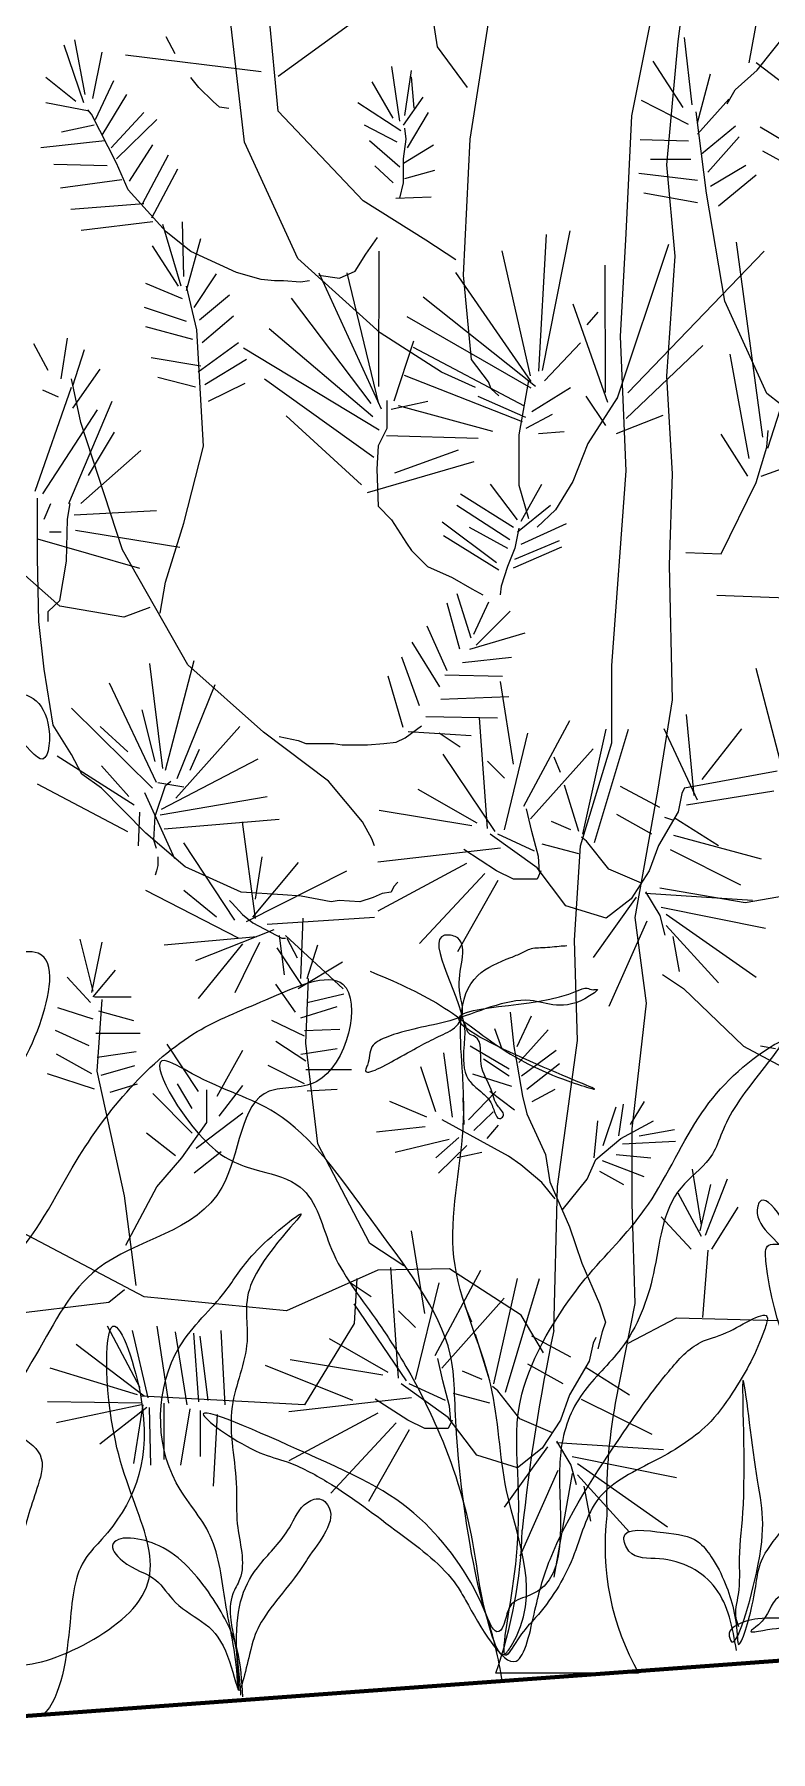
# Model space of a CAD drawing. Header units: millimetres. Extents: x 3779 to 7711, y 1445 to 3132.
# Drawn here: x 3963.6303 to 3963.8246, y 1451.5253 to 1451.9786 of the extents above; entities that cross this region are included whole.
import ezdxf

# ---------------------------------------------------------------- set-up
doc = ezdxf.new("R2010")
doc.units = ezdxf.units.MM
doc.layers.add('pluma 12', color=30, linetype='Continuous', lineweight=120)
doc.layers.add('VEJETACION', color=3, linetype='Continuous', lineweight=9)

# ---------------------------------------------------------------- blocks, each defined once
blk = doc.blocks.new('JGJGHJ')
at = {"layer": 'VEJETACION', "color": 84, "linetype": 'Continuous', "lineweight": 5, "ltscale": 0.1}
for points in [[(1135.9813, 440.32615), (1135.98011, 440.35427), (1135.98302, 440.3949), (1136.00477, 440.42001), (1136.04725, 440.46709), (1136.06069, 440.48695), (1136.06163, 440.5057), (1136.05434, 440.50566), (1136.04195, 440.48373), (1136.03372, 440.46286), (1136.02753, 440.45137), (1136.02033, 440.43363), (1136.00064, 440.41373), (1135.99755, 440.40643), (1135.98718, 440.397), (1135.9853, 440.35742), (1135.9903, 440.39806), (1135.97331, 440.45837), (1135.97107, 440.48856), (1135.94478, 440.5332), (1135.93121, 440.5373), (1135.9387, 440.50089), (1135.9576, 440.47287), (1135.96392, 440.46041), (1135.97237, 440.43962), (1135.97879, 440.40633), (1135.98312, 440.37719), (1135.98544, 440.33138), (1135.98641, 440.34493), (1135.98816, 440.4095), (1135.99109, 440.44493), (1135.99409, 440.46994), (1136.00845, 440.51375), (1136.01669, 440.5315), (1136.01973, 440.54714), (1136.02181, 440.54923), (1136.02388, 440.55133), (1136.02699, 440.55342), (1136.0363, 440.56701), (1136.0467, 440.57123), (1136.0644, 440.57341), (1136.06861, 440.56614), (1136.06657, 440.55676), (1136.05949, 440.56348), (1136.04485, 440.56284), (1136.03115, 440.55553), (1136.02595, 440.55446), (1136.00661, 440.54969), (1135.99703, 440.5502), (1135.99198, 440.54736), (1135.98848, 440.54593), (1135.99477, 440.53867), (1136.00101, 440.54079), (1136.00517, 440.5429), (1136.01764, 440.54921), (1136.02283, 440.5534), (1136.02801, 440.5576), (1136.03105, 440.57427), (1136.0177, 440.58353), (1136.02101, 440.59762), (1136.02152, 440.60338), (1136.01319, 440.6023), (1136.01226, 440.58147), (1136.0228, 440.55861), (1136.02386, 440.55445), (1136.03256, 440.54307), (1136.0383, 440.52284), (1136.02612, 440.52114), (1136.03868, 440.51183), (1136.04386, 440.51602), (1136.03745, 440.54723), (1136.03533, 440.55347), (1136.02803, 440.55447), (1136.02491, 440.55341)], [(1136.14862, 440.49466), (1136.16652, 440.48426), (1136.18182, 440.47175), (1136.2013, 440.46083), (1136.20393, 440.45979), (1136.17127, 440.47956), (1136.20274, 440.4855), (1136.20537, 440.48604), (1136.20694, 440.48552), (1136.20799, 440.48553), (1136.2059, 440.48394), (1136.19015, 440.48386), (1136.16865, 440.48007), (1136.15134, 440.47683), (1136.14767, 440.47471), (1136.14612, 440.46998), (1136.1456, 440.46893), (1136.15399, 440.47107), (1136.16604, 440.47639), (1136.17075, 440.47903), (1136.17179, 440.48061), (1136.17175, 440.48901), (1136.17168, 440.50213), (1136.1701, 440.50264), (1136.17233, 440.47852), (1136.17183, 440.47274), (1136.1724, 440.46435), (1136.17452, 440.46174), (1136.17769, 440.45808), (1136.17875, 440.45494), (1136.17981, 440.45337), (1136.18086, 440.4539), (1136.1798, 440.45652), (1136.1782, 440.46123), (1136.17606, 440.46804), (1136.17497, 440.47538), (1136.17339, 440.47642), (1136.17286, 440.478), (1136.17232, 440.47957)], [(1135.9754, 440.3087), (1135.97714, 440.3161), (1135.98235, 440.33832), (1135.99403, 440.35805), (1136.01476, 440.38011), (1136.02473, 440.3846), (1136.02356, 440.39569), (1136.04672, 440.42355), (1136.06767, 440.45028), (1136.102, 440.48206), (1136.12062, 440.48912), (1136.14123, 440.49171), (1136.13229, 440.46656), (1136.11977, 440.46498), (1136.10547, 440.4405), (1136.07116, 440.42146), (1136.05351, 440.40029), (1136.0348, 440.36912), (1136.02464, 440.33828), (1136.00316, 440.32142), (1135.98768, 440.31229), (1135.97374, 440.3089), (1135.97467, 440.30963), (1135.97414, 440.31223)], [(1136.16985, 440.30522), (1136.16675, 440.32322), (1136.15259, 440.34818), (1136.12242, 440.36905), (1136.09631, 440.38093), (1136.1104, 440.36999), (1136.11743, 440.36702), (1136.12748, 440.36107), (1136.14559, 440.34614), (1136.1597, 440.3312), (1136.16172, 440.3272), (1136.17383, 440.31024), (1136.17978, 440.32329), (1136.18472, 440.33634), (1136.20659, 440.36849), (1136.21953, 440.38358), (1136.22851, 440.39064), (1136.23552, 440.39268), (1136.24652, 440.39574), (1136.24554, 440.39273), (1136.2366, 440.37766), (1136.22963, 440.36962), (1136.21465, 440.36053), (1136.19866, 440.35143), (1136.19073, 440.33637), (1136.17979, 440.32129), (1136.1758, 440.31726), (1136.17182, 440.31224), (1136.17472, 440.33128), (1136.18048, 440.38037), (1136.19936, 440.40951), (1136.2163, 440.42662), (1136.23221, 440.44974), (1136.25216, 440.46687), (1136.25416, 440.46788), (1136.24122, 440.45079), (1136.23427, 440.43873), (1136.22629, 440.43168), (1136.21739, 440.40961), (1136.20747, 440.39053), (1136.19651, 440.37946), (1136.18958, 440.3644), (1136.17875, 440.32729), (1136.17375, 440.32526), (1136.17177, 440.32125), (1136.16249, 440.37127), (1136.16238, 440.39229), (1136.14415, 440.42925), (1136.12095, 440.45916), (1136.09984, 440.47107), (1136.09281, 440.47504), (1136.10295, 440.45206), (1136.11602, 440.44412), (1136.12606, 440.43916), (1136.13317, 440.42218), (1136.14328, 440.40321), (1136.14935, 440.39222), (1136.15747, 440.37324), (1136.16465, 440.34224), (1136.16571, 440.33023), (1136.16778, 440.31822), (1136.17082, 440.31223), (1136.17281, 440.31424), (1136.1746, 440.35531), (1136.17245, 440.38333), (1136.1652, 440.41772), (1136.17008, 440.45141), (1136.171, 440.46744), (1136.17688, 440.4915), (1136.18588, 440.49555), (1136.18888, 440.49657), (1136.19188, 440.49759), (1136.19389, 440.4976), (1136.19889, 440.49763), (1136.2009, 440.49764)], [(1136.10124, 440.30603), (1136.10065, 440.31862), (1136.0948, 440.33328), (1136.08212, 440.34738), (1136.07476, 440.34997), (1136.07213, 440.34996), (1136.07004, 440.34889), (1136.07216, 440.34418), (1136.08059, 440.33846), (1136.08535, 440.33218), (1136.09274, 440.32593), (1136.09803, 440.31703), (1136.10018, 440.30812), (1136.10064, 440.3202), (1136.10841, 440.3407), (1136.11676, 440.34967), (1136.12198, 440.35599), (1136.12565, 440.35653), (1136.12724, 440.35497), (1136.12101, 440.34129), (1136.11944, 440.33919), (1136.10692, 440.32443), (1136.10381, 440.31706), (1136.10018, 440.30812), (1136.10017, 440.31022), (1136.09848, 440.3312), (1136.09577, 440.34903), (1136.08781, 440.36368), (1136.0913, 440.39938), (1136.10435, 440.41309), (1136.1127, 440.42258), (1136.12578, 440.4321), (1136.11117, 440.41418), (1136.10915, 440.39948), (1136.10399, 440.38266), (1136.10358, 440.36114), (1136.1031, 440.35169), (1136.10265, 440.337), (1136.10057, 440.33331), (1136.09956, 440.32649), (1136.10011, 440.32124), (1136.10071, 440.30655)], [(1136.23203, 440.30882), (1136.22774, 440.32559), (1136.21352, 440.33443), (1136.20563, 440.33702), (1136.20456, 440.34068), (1136.21506, 440.34126), (1136.224, 440.33816), (1136.22717, 440.33398), (1136.23036, 440.32665), (1136.23254, 440.31197), (1136.23254, 440.31092), (1136.2367, 440.31934), (1136.24031, 440.33195), (1136.25334, 440.34881), (1136.25587, 440.36772), (1136.24724, 440.4107), (1136.24827, 440.4149), (1136.253, 440.41493), (1136.24663, 440.42644), (1136.24612, 440.42538), (1136.25354, 440.41126), (1136.25517, 440.40129), (1136.26052, 440.38191), (1136.26163, 440.36985), (1136.26066, 440.35567), (1136.25292, 440.32992), (1136.25242, 440.32572), (1136.24404, 440.322), (1136.2383, 440.31515), (1136.2362, 440.31357), (1136.23935, 440.31358), (1136.25405, 440.31471), (1136.27133, 440.32424), (1136.27908, 440.34632), (1136.27794, 440.36521), (1136.27571, 440.38881), (1136.27036, 440.40715), (1136.27141, 440.40768), (1136.27616, 440.4035), (1136.28689, 440.36001), (1136.28694, 440.35109), (1136.28387, 440.33533), (1136.27867, 440.32533), (1136.27396, 440.32268), (1136.24722, 440.31625), (1136.23829, 440.31672), (1136.232, 440.31512), (1136.23043, 440.31353), (1136.23043, 440.31249), (1136.23875, 440.3288), (1136.24071, 440.35504), (1136.23901, 440.3797), (1136.23655, 440.34715), (1136.23453, 440.33297), (1136.23353, 440.32352), (1136.23251, 440.31722), (1136.23305, 440.31512)]]:
    blk.add_spline(points, degree=3, dxfattribs=at)
blk.add_open_spline([(1136.03053, 440.30764), (1136.0326, 440.31202), (1136.03838, 440.32423), (1136.03881, 440.34682), (1136.04109, 440.36371), (1136.03566, 440.38535), (1136.05541, 440.3762), (1136.05047, 440.36305), (1136.04503, 440.35077), (1136.0431, 440.33666), (1136.03124, 440.31092), (1136.09405, 440.332), (1136.06872, 440.36406), (1136.07284, 440.42057), (1136.0846, 440.37505), (1136.07497, 440.35693), (1136.05942, 440.34333), (1136.05737, 440.32858), (1136.0536, 440.3093), (1136.04831, 440.30505)], degree=3, knots=[0, 0, 0, 0, 0.0145093, 0.0403953, 0.0638316, 0.0738756, 0.0888556, 0.0967471, 0.1122925, 0.1296184, 0.1423434, 0.1791755, 0.2238299, 0.2540448, 0.2770528, 0.3131152, 0.3194303, 0.337077, 0.3599249, 0.3599249, 0.3599249, 0.3599249], dxfattribs=at)
blk = doc.blocks.new('5')
for p, q in [((-0.02132, 0.87112), (-0.02778, 0.91199)), ((0.08555, 0.83306), (0.10125, 0.91177)), ((0.11549, 0.91019), (0.1107, 0.874)), ((-0.12749, 0.81868), (-0.13753, 0.90581)), ((0.15665, 0.89975), (0.1497, 0.86227)), ((-0.10884, 0.83566), (-0.11386, 0.88808)), ((-0.10884, 0.85493), (-0.0536, 0.89502)), ((-0.00339, 0.82023), (0.00666, 0.88423)), ((0.15444, 0.85823), (0.17166, 0.87982)), ((-0.21573, 0.84028), (-0.22649, 0.87189)), ((-0.21502, 0.8449), (-0.22075, 0.87498)), ((-0.16552, 0.86726), (-0.17054, 0.87652)), ((-0.00483, 0.84876), (-0.02132, 0.87112)), ((0.1107, 0.874), (0.10445, 0.80625)), ((0.1187, 0.83921), (0.11439, 0.87622)), ((-0.21071, 0.8426), (-0.20569, 0.86804)), ((-0.11817, 0.85724), (-0.19277, 0.86649)), ((-0.04213, 0.83026), (-0.04643, 0.86032)), ((0.11368, 0.83767), (0.09717, 0.86311)), ((0.20119, 0.82609), (0.15385, 0.86234)), ((-0.22003, 0.84104), (-0.23653, 0.85416)), ((-0.20927, 0.83103), (-0.19923, 0.85261)), ((-0.1526, 0.84876), (-0.15691, 0.85416)), ((-0.04572, 0.8318), (-0.05719, 0.85184)), ((-0.03925, 0.83334), (-0.03567, 0.85801)), ((-0.03416, 0.83729), (-0.03569, 0.85464)), ((0.12158, 0.82919), (0.12874, 0.85617)), ((0.14224, 0.84744), (0.15444, 0.85823)), ((-0.20569, 0.82254), (-0.19206, 0.8449)), ((-0.14471, 0.84104), (-0.1526, 0.84876)), ((-0.14112, 0.83796), (-0.14471, 0.84104)), ((-0.03998, 0.82794), (-0.02922, 0.84337)), ((0.11655, 0.82841), (0.09073, 0.84152)), ((0.12158, 0.82301), (0.13878, 0.8423)), ((0.13794, 0.83973), (0.14224, 0.84744)), ((-0.21285, 0.83566), (-0.23653, 0.84028)), ((-0.21142, 0.83412), (-0.21358, 0.83642)), ((-0.1978, 0.80712), (-0.21142, 0.83412)), ((-0.20067, 0.81561), (-0.18273, 0.83488)), ((-0.1361, 0.8372), (-0.14112, 0.83796)), ((-0.06222, 0.7863), (-0.10884, 0.83566)), ((-0.04141, 0.82485), (-0.06507, 0.84028)), ((-0.03783, 0.81561), (-0.02635, 0.83488)), ((0.08236, 0.76848), (0.08555, 0.83306)), ((0.12659, 0.79064), (0.12085, 0.83535)), ((-0.20999, 0.82794), (-0.22793, 0.82409)), ((-0.1978, 0.80943), (-0.17556, 0.83103)), ((-0.04357, 0.81868), (-0.06149, 0.82794)), ((-0.03853, 0.82023), (-0.03925, 0.8264)), ((0.12371, 0.81223), (0.14237, 0.82764)), ((0.19976, 0.80066), (0.156, 0.82687)), ((-0.20425, 0.81946), (-0.23941, 0.81561)), ((-0.19062, 0.79711), (-0.17771, 0.81714)), ((-0.09808, 0.7547), (-0.12749, 0.81868)), ((-0.04213, 0.80481), (-0.05863, 0.81946)), ((-0.03998, 0.80943), (-0.03853, 0.82023)), ((-0.03998, 0.80712), (-0.02348, 0.81714)), ((-0.00698, 0.74544), (-0.00339, 0.82023)), ((0.11655, 0.81916), (0.09, 0.81993)), ((0.12731, 0.8022), (0.14452, 0.82148)), ((0.20192, 0.78909), (0.15744, 0.81377)), ((-0.20282, 0.80558), (-0.23224, 0.80635)), ((-0.19134, 0.79248), (-0.1978, 0.80712)), ((-0.18345, 0.78476), (-0.1691, 0.81175)), ((-0.17842, 0.77705), (-0.16408, 0.80404)), ((-0.04572, 0.79633), (-0.05575, 0.80558)), ((-0.03998, 0.79633), (-0.03998, 0.80943)), ((-0.03925, 0.79865), (-0.02276, 0.80327)), ((0.11798, 0.80914), (0.09574, 0.80914)), ((0.10445, 0.80625), (0.1091, 0.75592)), ((0.12874, 0.79449), (0.14812, 0.80606)), ((-0.19492, 0.79787), (-0.22864, 0.79325)), ((-0.04213, 0.78785), (-0.03998, 0.79633)), ((0.12158, 0.79757), (0.08928, 0.80143)), ((0.13305, 0.78369), (0.15385, 0.80066)), ((-0.18273, 0.78476), (-0.2229, 0.78168)), ((-0.17054, 0.76935), (-0.19134, 0.79248)), ((-0.02778, 0.76473), (-0.06222, 0.7863)), ((-0.04428, 0.78785), (-0.0249, 0.78862)), ((0.12158, 0.78523), (0.09216, 0.79064)), ((0.13664, 0.73126), (0.12659, 0.79064)), ((-0.17771, 0.77474), (-0.21716, 0.77011)), ((-0.16078, 0.74474), (-0.1615, 0.77483)), ((-0.16222, 0.73936), (-0.17226, 0.77328)), ((-0.15691, 0.75855), (-0.17054, 0.76935)), ((-0.15935, 0.73704), (-0.15146, 0.76557)), ((-0.06078, 0.75701), (-0.05432, 0.76627)), ((0.03427, 0.69268), (0.03859, 0.76784)), ((0.03633, 0.69307), (0.05158, 0.76981)), ((0.0793, 0.71182), (0.08236, 0.76848)), ((-0.16365, 0.73936), (-0.178, 0.76171)), ((-0.1318, 0.74698), (-0.15691, 0.75855)), ((-0.06652, 0.74776), (-0.06078, 0.75701)), ((-0.05359, 0.68434), (-0.05342, 0.75872)), ((-0.01128, 0.75393), (-0.02778, 0.76473)), ((0.02979, 0.69021), (0.01426, 0.75889)), ((0.07733, 0.67741), (0.10585, 0.76259)), ((0.08328, 0.68071), (0.15813, 0.75873)), ((0.1091, 0.75592), (0.10445, 0.68988)), ((0.15744, 0.65648), (0.14308, 0.76365)), ((-0.15505, 0.72779), (-0.14285, 0.7463)), ((-0.11817, 0.74313), (-0.1318, 0.74698)), ((-0.05289, 0.71383), (-0.09808, 0.7547)), ((-0.05211, 0.67179), (-0.08634, 0.74651)), ((-0.07513, 0.74391), (-0.06652, 0.74776)), ((-0.05353, 0.67472), (-0.07104, 0.74677)), ((0.03017, 0.68708), (-0.01131, 0.74702)), ((0.07108, 0.68104), (0.07073, 0.75102)), ((-0.1615, 0.73242), (-0.18159, 0.74089)), ((-0.15361, 0.71545), (-0.15935, 0.73936)), ((-0.111, 0.74235), (-0.11817, 0.74313)), ((-0.10597, 0.74235), (-0.111, 0.74235)), ((-0.09665, 0.74159), (-0.10597, 0.74235)), ((-0.09163, 0.74235), (-0.09665, 0.74159)), ((-0.0866, 0.74544), (-0.07513, 0.74391)), ((-0.00267, 0.69918), (-0.00698, 0.74544)), ((-0.15935, 0.72008), (-0.18231, 0.72779)), ((-0.15217, 0.72085), (-0.13568, 0.73473)), ((-0.05778, 0.67499), (-0.10165, 0.73286)), ((0.03261, 0.68434), (-0.02927, 0.73341)), ((0.07228, 0.67538), (0.05317, 0.72947)), ((0.15959, 0.68038), (0.13664, 0.73126)), ((0.1603, 0.65031), (0.18756, 0.7359)), ((-0.15075, 0.70852), (-0.13353, 0.72316)), ((0.03008, 0.68331), (-0.03803, 0.72263)), ((0.06086, 0.71811), (0.06691, 0.72516)), ((-0.22821, 0.68847), (-0.22463, 0.71082)), ((-0.15577, 0.71006), (-0.18159, 0.717)), ((-0.15002, 0.65146), (-0.15361, 0.71545)), ((-0.15289, 0.69233), (-0.13066, 0.70852)), ((-0.05691, 0.66766), (-0.11393, 0.71606)), ((-0.01917, 0.69224), (-0.05289, 0.71383)), ((-0.04524, 0.67632), (-0.03436, 0.70943)), ((0.03753, 0.68741), (0.05728, 0.70832)), ((0.08236, 0.63785), (0.0793, 0.71182)), ((-0.23539, 0.69309), (-0.24328, 0.70773)), ((-0.22176, 0.68461), (-0.2153, 0.70466)), ((-0.15146, 0.69541), (-0.17872, 0.70003)), ((-0.1493, 0.68539), (-0.12635, 0.69927)), ((-0.05341, 0.66031), (-0.12801, 0.70533)), ((0.02648, 0.67353), (-0.03444, 0.70567)), ((0.00666, 0.68685), (-0.00267, 0.69918)), ((0.08234, 0.66673), (0.12456, 0.70688)), ((0.14995, 0.64464), (0.13957, 0.70198)), ((-0.22176, 0.67227), (-0.20669, 0.69387)), ((0.02542, 0.66476), (-0.03949, 0.69026)), ((-0.00052, 0.68377), (-0.01917, 0.69224)), ((0.10445, 0.68988), (0.10764, 0.63627)), ((-0.24256, 0.62678), (-0.22248, 0.68384)), ((-0.22965, 0.67844), (-0.23826, 0.6823)), ((-0.21745, 0.66456), (-0.22248, 0.68847)), ((-0.15433, 0.68384), (-0.17513, 0.68924)), ((-0.14715, 0.67613), (-0.12706, 0.68616)), ((-0.05638, 0.6453), (-0.11647, 0.68831)), ((0.00809, 0.68299), (0.00666, 0.68685)), ((0.01239, 0.67914), (0.00809, 0.68299)), ((0.02861, 0.6875), (0.02328, 0.65776)), ((0.03054, 0.67057), (0.05171, 0.68373)), ((0.20192, 0.64723), (0.15959, 0.68038)), ((-0.23826, 0.62524), (-0.20813, 0.67151)), ((-0.22391, 0.61985), (-0.20024, 0.67613)), ((-0.04923, 0.67665), (-0.04923, 0.66115)), ((-0.04681, 0.67174), (-0.02671, 0.67614)), ((0.00911, 0.65949), (-0.0428, 0.67358)), ((0.02724, 0.66725), (0.001, 0.67879)), ((0.07122, 0.66281), (0.06045, 0.67895)), ((0.07744, 0.678), (0.0612, 0.65301)), ((-0.1945, 0.5944), (-0.21745, 0.66456)), ((-0.06304, 0.63011), (-0.10456, 0.66812)), ((-0.04923, 0.66115), (-0.05402, 0.65165)), ((0.02739, 0.6614), (0.04183, 0.66899)), ((0.07713, 0.65849), (0.10263, 0.66856)), ((-0.21315, 0.63526), (-0.19881, 0.65917)), ((-0.05402, 0.65165), (-0.05468, 0.63876)), ((-0.04935, 0.65734), (0.00109, 0.65581)), ((0.02328, 0.65776), (0.02328, 0.62994)), ((0.03409, 0.65842), (0.04823, 0.65953)), ((0.0612, 0.65301), (0.05309, 0.63197)), ((0.14928, 0.63491), (0.13465, 0.6581)), ((0.15963, 0.65084), (0.16034, 0.66009)), ((-0.21745, 0.61985), (-0.18446, 0.64915)), ((-0.16078, 0.60905), (-0.15002, 0.65146)), ((-0.0599, 0.6259), (-0.00111, 0.64309)), ((-0.04479, 0.63683), (-0.0098, 0.64944)), ((0.15388, 0.63156), (0.15963, 0.65084)), ((-0.05468, 0.63876), (-0.05402, 0.6184)), ((0.07451, 0.53087), (0.08236, 0.63785)), ((0.10764, 0.63627), (0.10604, 0.58594)), ((0.1566, 0.63491), (0.17483, 0.64159)), ((-0.00865, 0.62519), (0.02049, 0.60698)), ((0.02262, 0.61094), (0.00772, 0.63062)), ((0.02328, 0.62994), (0.02861, 0.61162)), ((0.02461, 0.61026), (0.03606, 0.63062)), ((0.05309, 0.63197), (0.04351, 0.61637)), ((0.13453, 0.59224), (0.15388, 0.63156)), ((-0.24113, 0.58978), (-0.24113, 0.62293)), ((-0.23754, 0.61137), (-0.23395, 0.61985)), ((-0.22463, 0.61137), (-0.2232, 0.61985)), ((-0.22104, 0.61368), (-0.17585, 0.616)), ((-0.05402, 0.6184), (-0.04657, 0.61094)), ((-0.01064, 0.61908), (0.01849, 0.60019)), ((0.02262, 0.60427), (0.04085, 0.61908)), ((0.04351, 0.61637), (0.0334, 0.60698)), ((-0.23467, 0.60442), (-0.22821, 0.60442)), ((-0.22534, 0.58824), (-0.22463, 0.61137)), ((-0.22032, 0.6052), (-0.16294, 0.59594)), ((-0.17083, 0.57667), (-0.16078, 0.60905)), ((-0.04657, 0.61094), (-0.03845, 0.59816)), ((0.01104, 0.5873), (-0.01876, 0.60958)), ((-0.00386, 0.60698), (0.01716, 0.59544)), ((0.02328, 0.6063), (0.02116, 0.59544)), ((0.02461, 0.59748), (0.04963, 0.6089)), ((-0.24113, 0.60057), (-0.18517, 0.58438)), ((-0.03845, 0.59816), (-0.03566, 0.59409)), ((0.01237, 0.58323), (-0.0181, 0.60223)), ((0.02116, 0.59544), (0.01716, 0.58527)), ((0.02049, 0.58459), (0.04697, 0.59612)), ((0.02116, 0.58934), (0.04564, 0.59952)), ((-0.22893, 0.56356), (-0.26121, 0.59209)), ((-0.24041, 0.55509), (-0.24113, 0.58978)), ((-0.22893, 0.56665), (-0.22534, 0.58824)), ((-0.15863, 0.53118), (-0.1945, 0.5944)), ((-0.03566, 0.59409), (-0.02688, 0.58527)), ((0.10604, 0.58594), (0.10764, 0.51198)), ((0.11515, 0.59302), (0.13453, 0.59224)), ((-0.1737, 0.55971), (-0.17083, 0.57667)), ((-0.02688, 0.58527), (-0.01331, 0.57916)), ((-0.01331, 0.57916), (-0.00253, 0.57305)), ((0.01716, 0.58527), (0.0137, 0.57441)), ((-0.23539, 0.56048), (-0.22893, 0.56665)), ((-0.00283, 0.54582), (-0.01044, 0.57034)), ((-0.00253, 0.57305), (0.00359, 0.56966)), ((0.0137, 0.57441), (0.01304, 0.56966)), ((0.13223, 0.56954), (0.17538, 0.56781)), ((-0.23539, 0.55509), (-0.23539, 0.56048)), ((-0.19378, 0.55739), (-0.22893, 0.56356)), ((-0.17944, 0.56279), (-0.19378, 0.55739)), ((-0.00905, 0.53987), (-0.01596, 0.56514)), ((-0.00145, 0.54805), (0.00685, 0.56588)), ((-0.00006, 0.5421), (0.01861, 0.56068)), ((-0.23754, 0.52887), (-0.24041, 0.55509)), ((-0.01596, 0.52798), (-0.02702, 0.5525)), ((-0.00352, 0.53987), (0.0269, 0.54879)), ((-0.02012, 0.51907), (-0.03533, 0.54358)), ((-0.23253, 0.49803), (-0.23754, 0.52887)), ((-0.17226, 0.47413), (-0.17944, 0.53195)), ((-0.17083, 0.47335), (-0.15505, 0.5335)), ((-0.11703, 0.49417), (-0.15863, 0.53118)), ((-0.03117, 0.50866), (-0.04086, 0.53542)), ((-0.00767, 0.53244), (0.0193, 0.53542)), ((0.07451, 0.48834), (0.07451, 0.53087)), ((0.16698, 0.47862), (0.15381, 0.52928)), ((-0.17585, 0.46642), (-0.20167, 0.52115)), ((-0.16437, 0.46874), (-0.14356, 0.52039)), ((-0.04016, 0.49677), (-0.04847, 0.52501)), ((-0.01735, 0.52575), (0.01446, 0.52501)), ((0.02046, 0.47662), (0.01328, 0.5221)), ((-0.01942, 0.51238), (0.01792, 0.51386)), ((0.10764, 0.51198), (0.09966, 0.46165)), ((-0.178, 0.46333), (-0.22248, 0.50729)), ((-0.17656, 0.47798), (-0.18374, 0.50652)), ((-0.02772, 0.50271), (0.0117, 0.50197)), ((0.00612, 0.44114), (0.00181, 0.50206)), ((0.11975, 0.45939), (0.11549, 0.50395)), ((-0.22248, 0.48183), (-0.23253, 0.49803)), ((-0.19163, 0.48338), (-0.20669, 0.49726)), ((-0.16509, 0.45793), (-0.12994, 0.49726)), ((-0.08116, 0.46719), (-0.11703, 0.49417)), ((-0.1083, 0.49173), (-0.10484, 0.49099)), ((-0.03916, 0.49099), (-0.03017, 0.49768)), ((-0.0374, 0.49453), (-0.00283, 0.49232)), ((-0.00895, 0.48587), (-0.02043, 0.49358)), ((0.01544, 0.44038), (0.02835, 0.49358)), ((0.02619, 0.45349), (0.05131, 0.50051)), ((0.05848, 0.43806), (0.0714, 0.49589)), ((0.06494, 0.43344), (0.08359, 0.49589)), ((0.12148, 0.45679), (0.10325, 0.49603)), ((0.12414, 0.4681), (0.14596, 0.49603)), ((-0.21674, 0.47104), (-0.22248, 0.48183)), ((-0.1572, 0.47335), (-0.15217, 0.48491)), ((-0.10484, 0.49099), (-0.09793, 0.48951)), ((-0.09793, 0.48951), (-0.09379, 0.48802)), ((-0.09379, 0.48802), (-0.07857, 0.48802)), ((-0.07857, 0.48802), (-0.07373, 0.48728)), ((-0.07373, 0.48728), (-0.05989, 0.48728)), ((-0.05989, 0.48728), (-0.05091, 0.48802)), ((-0.05091, 0.48802), (-0.044, 0.48877)), ((-0.044, 0.48877), (-0.03916, 0.49099)), ((0.01042, 0.4396), (-0.01828, 0.48201)), ((0.02979, 0.44655), (0.06422, 0.4851)), ((0.05721, 0.43168), (0.07451, 0.48834)), ((-0.18804, 0.45408), (-0.23037, 0.48106)), ((-0.19092, 0.45871), (-0.20598, 0.47567)), ((-0.17298, 0.45176), (-0.11989, 0.47953)), ((0.01544, 0.46891), (0.00612, 0.47817)), ((0.04629, 0.47199), (0.0427, 0.48047)), ((0.11444, 0.46351), (0.16532, 0.47299)), ((-0.19163, 0.43943), (-0.24113, 0.46565)), ((-0.20598, 0.46333), (-0.21674, 0.47104)), ((-0.18159, 0.43865), (-0.20598, 0.46333)), ((-0.17656, 0.44791), (-0.17083, 0.46488)), ((-0.17513, 0.46642), (-0.16078, 0.46411)), ((-0.17083, 0.46488), (-0.16796, 0.46719)), ((-0.06251, 0.44484), (-0.08116, 0.46719)), ((0.05633, 0.4396), (0.04844, 0.46505)), ((0.1008, 0.4527), (0.07929, 0.46428)), ((0.11444, 0.46351), (0.11301, 0.46042)), ((-0.18231, 0.46102), (-0.1658, 0.42478)), ((-0.1737, 0.44868), (-0.11487, 0.45871)), ((0.00038, 0.44422), (-0.03191, 0.46273)), ((0.09966, 0.46165), (0.08715, 0.39233)), ((0.11301, 0.46042), (0.11085, 0.45041)), ((0.11549, 0.45419), (0.16352, 0.46199)), ((-0.18517, 0.45022), (-0.18588, 0.43173)), ((-0.17728, 0.43481), (-0.17656, 0.44791)), ((-0.17155, 0.44097), (-0.10842, 0.44637)), ((-0.12133, 0.39163), (-0.1285, 0.44484)), ((-0.05749, 0.43557), (-0.06251, 0.44484)), ((-0.00249, 0.44269), (-0.05342, 0.45117)), ((0.0305, 0.4396), (0.02763, 0.45194)), ((0.05203, 0.44038), (0.04127, 0.445)), ((0.0965, 0.43806), (0.07714, 0.44885)), ((0.11085, 0.45041), (0.10009, 0.4319)), ((0.10798, 0.44578), (0.10368, 0.44732)), ((0.10869, 0.44732), (0.13309, 0.4319)), ((-0.16006, 0.42015), (-0.18159, 0.43865)), ((-0.17585, 0.43018), (-0.17728, 0.43481)), ((-0.05604, 0.43173), (-0.05749, 0.43557)), ((0.03337, 0.41956), (0.00754, 0.43806)), ((0.03194, 0.42881), (0.01186, 0.43806)), ((0.03409, 0.42573), (0.0305, 0.4396)), ((0.06063, 0.43421), (0.05777, 0.43652)), ((0.10844, 0.43756), (0.15647, 0.42445)), ((-0.17513, 0.42555), (-0.17513, 0.42093)), ((-0.13281, 0.39086), (-0.16078, 0.43327)), ((-0.12133, 0.40243), (-0.11774, 0.42555)), ((0.01328, 0.43036), (-0.05415, 0.42264)), ((0.01114, 0.41801), (-0.00681, 0.42958)), ((0.0348, 0.41724), (0.03409, 0.42573)), ((0.05633, 0.42727), (0.03624, 0.43266)), ((0.05402, 0.37977), (0.05721, 0.43168)), ((0.07283, 0.41878), (0.06063, 0.43421)), ((0.10009, 0.4319), (0.09507, 0.41801)), ((0.10654, 0.42958), (0.14529, 0.4103)), ((-0.17585, 0.41784), (-0.17656, 0.41553)), ((-0.17513, 0.42093), (-0.17585, 0.41784)), ((-0.12922, 0.40627), (-0.16006, 0.42015)), ((-0.12635, 0.39009), (-0.07112, 0.41784)), ((-0.12277, 0.3924), (-0.09766, 0.42247)), ((-0.00537, 0.42187), (-0.05415, 0.39566)), ((0.00469, 0.41647), (-0.03119, 0.37792)), ((0.02046, 0.41339), (0.01114, 0.41801)), ((0.04915, 0.39874), (0.03337, 0.41956)), ((0.03552, 0.41801), (0.03337, 0.41339)), ((0.09077, 0.41108), (0.07283, 0.41878)), ((0.09507, 0.41801), (0.08503, 0.4026)), ((-0.13066, 0.38083), (-0.18159, 0.40705)), ((-0.14285, 0.3924), (-0.16078, 0.40705)), ((-0.10627, 0.40473), (-0.12922, 0.40627)), ((-0.04672, 0.40627), (-0.05174, 0.40551)), ((-0.04528, 0.40936), (-0.04672, 0.40627)), ((-0.04313, 0.41168), (-0.04528, 0.40936)), ((0.01186, 0.41262), (-0.01039, 0.3733)), ((0.03337, 0.41339), (0.02046, 0.41339)), ((0.09291, 0.40645), (0.1008, 0.39335)), ((0.10093, 0.40864), (0.14777, 0.40053)), ((-0.13568, 0.40165), (-0.13424, 0.40011)), ((-0.13424, 0.40011), (-0.1285, 0.39395)), ((-0.09622, 0.40397), (-0.10627, 0.40473)), ((-0.07972, 0.40088), (-0.09622, 0.40397)), ((-0.07542, 0.40165), (-0.07972, 0.40088)), ((-0.06394, 0.40088), (-0.07542, 0.40165)), ((-0.05677, 0.4032), (-0.06394, 0.40088)), ((-0.05174, 0.40551), (-0.05677, 0.4032)), ((0.0714, 0.3918), (0.04915, 0.39874)), ((0.08789, 0.40337), (0.06422, 0.37021)), ((0.08503, 0.4026), (0.0714, 0.3918)), ((0.09291, 0.40569), (0.15174, 0.40183)), ((0.10152, 0.39798), (0.15892, 0.3864)), ((0.14777, 0.40053), (0.17423, 0.40514)), ((-0.1285, 0.39395), (-0.12277, 0.38932)), ((-0.12277, 0.38932), (-0.10698, 0.38083)), ((-0.11487, 0.38855), (-0.05604, 0.3924)), ((-0.09652, 0.3587), (-0.09509, 0.39185)), ((0.09363, 0.39026), (0.07283, 0.34323)), ((0.08715, 0.39233), (0.0934, 0.34517)), ((0.1008, 0.39335), (0.10368, 0.38255)), ((0.10439, 0.39412), (0.15389, 0.35943)), ((0.10439, 0.38795), (0.13309, 0.35634)), ((-0.21058, 0.35176), (-0.21775, 0.38029)), ((-0.2113, 0.35099), (-0.20556, 0.37874)), ((-0.12061, 0.3816), (-0.17155, 0.37698)), ((-0.11129, 0.38546), (-0.15433, 0.3685)), ((-0.11917, 0.37852), (-0.13281, 0.35076)), ((-0.10842, 0.38237), (-0.10554, 0.36079)), ((-0.10698, 0.38083), (-0.10483, 0.38083)), ((-0.10483, 0.38237), (-0.07326, 0.35308)), ((-0.10411, 0.38083), (-0.09838, 0.37004)), ((0.05562, 0.3247), (0.05402, 0.37977)), ((0.10798, 0.38178), (0.11157, 0.36251)), ((-0.1285, 0.37775), (-0.15289, 0.34768)), ((-0.09581, 0.35484), (-0.10943, 0.37566)), ((-0.09293, 0.3587), (-0.08719, 0.3772)), ((-0.21202, 0.34559), (-0.22492, 0.35947)), ((-0.21058, 0.34867), (-0.19839, 0.36333)), ((-0.09795, 0.3533), (-0.07356, 0.36794)), ((0.10233, 0.36085), (0.11381, 0.35314)), ((-0.09939, 0.34019), (-0.11014, 0.35561)), ((-0.09365, 0.32324), (-0.09222, 0.3587)), ((-0.09293, 0.34559), (-0.07285, 0.35022)), ((0.11381, 0.35314), (0.14681, 0.32153)), ((-0.21058, 0.33634), (-0.22995, 0.34251)), ((-0.20986, 0.34867), (-0.18978, 0.34867)), ((-0.20843, 0.30781), (-0.20556, 0.34714)), ((-0.20771, 0.34096), (-0.18834, 0.33556)), ((-0.09652, 0.33711), (-0.07643, 0.34328)), ((0.01863, 0.34019), (0.02062, 0.3213)), ((0.0934, 0.34517), (0.08555, 0.27595)), ((-0.09437, 0.32708), (-0.11231, 0.33556)), ((-0.09437, 0.33016), (-0.075, 0.33094)), ((0.01424, 0.31983), (0.01023, 0.33103)), ((0.02249, 0.3213), (0.03034, 0.33827)), ((-0.21273, 0.32169), (-0.23138, 0.33016)), ((-0.20915, 0.32862), (-0.18475, 0.32862)), ((-0.15277, 0.29649), (-0.16987, 0.32266)), ((-0.09365, 0.31321), (-0.11014, 0.324)), ((-0.08719, 0.26772), (-0.09365, 0.32324)), ((-0.00333, 0.32176), (0.01809, 0.30909)), ((0.02062, 0.3213), (0.02249, 0.31101)), ((0.02342, 0.31248), (0.03952, 0.33046)), ((0.04457, 0.2444), (0.05562, 0.3247)), ((0.14681, 0.32153), (0.19559, 0.29531)), ((0.15613, 0.32175), (0.16443, 0.32026)), ((-0.2113, 0.30627), (-0.23067, 0.31706)), ((-0.20843, 0.31552), (-0.18691, 0.31861)), ((-0.1425, 0.29406), (-0.12825, 0.31927)), ((-0.09652, 0.31706), (-0.07643, 0.32015)), ((-0.01304, 0.2824), (-0.01783, 0.31791)), ((0.00399, 0.31452), (0.01809, 0.30524)), ((0.02488, 0.30524), (0.04391, 0.31938)), ((0.02781, 0.29789), (0.04577, 0.31203)), ((-0.20986, 0.29779), (-0.23569, 0.30627)), ((-0.19336, 0.23919), (-0.20843, 0.30781)), ((-0.20628, 0.3055), (-0.18762, 0.31089)), ((-0.09437, 0.30087), (-0.11445, 0.31089)), ((-0.09365, 0.30858), (-0.06854, 0.30858)), ((-0.02222, 0.28534), (-0.03047, 0.31011)), ((0.01956, 0.29936), (-0.00186, 0.30615)), ((0.02249, 0.31101), (0.02448, 0.29936)), ((-0.20125, 0.29624), (-0.18619, 0.30087)), ((-0.15619, 0.27371), (-0.17786, 0.29552)), ((-0.15619, 0.28728), (-0.16417, 0.30085)), ((-0.14821, 0.27952), (-0.14821, 0.29746)), ((-0.14136, 0.28292), (-0.12825, 0.29988)), ((-0.09293, 0.29702), (-0.07643, 0.29779)), ((-0.00665, 0.27844), (-0.00718, 0.29303)), ((-0.00426, 0.28093), (0.01078, 0.29654)), ((0.02102, 0.28624), (0.00745, 0.29654)), ((0.02448, 0.29936), (0.02541, 0.29405)), ((0.02541, 0.29405), (0.02781, 0.28432)), ((0.03073, 0.29111), (0.04337, 0.29789)), ((-0.15391, 0.26547), (-0.12825, 0.28485)), ((-0.02714, 0.2824), (-0.0475, 0.29111)), ((-0.00133, 0.27505), (0.00931, 0.28534)), ((0.02781, 0.28432), (0.03513, 0.26826)), ((0.06972, 0.26679), (0.0769, 0.28817)), ((0.07837, 0.27222), (0.0809, 0.28964)), ((0.08475, 0.27844), (0.09247, 0.29111)), ((-0.16189, 0.26014), (-0.14821, 0.27952)), ((-0.02807, 0.27708), (-0.05482, 0.27414)), ((0.0177, 0.26102), (-0.01876, 0.28093)), ((0.00599, 0.27075), (0.01224, 0.27799)), ((0.0648, 0.26001), (0.06679, 0.28048)), ((0.07943, 0.27075), (0.09739, 0.28048)), ((0.08555, 0.27595), (0.08555, 0.23501)), ((0.08954, 0.27222), (0.10897, 0.27561)), ((-0.16531, 0.2611), (-0.18128, 0.27371)), ((-0.0585, 0.21297), (-0.08719, 0.26772)), ((-0.0149, 0.27019), (-0.04457, 0.26295)), ((-0.00958, 0.2712), (-0.02222, 0.26001)), ((-0.00519, 0.26679), (-0.02076, 0.25175)), ((0.03513, 0.26826), (0.03805, 0.26193)), ((0.06573, 0.2591), (0.07943, 0.27075)), ((0.08036, 0.26781), (0.1095, 0.26928)), ((-0.17558, 0.24414), (-0.16189, 0.26014)), ((-0.15505, 0.2519), (-0.14022, 0.26353)), ((0.00306, 0.26295), (-0.01051, 0.26001)), ((0.02448, 0.25616), (0.0177, 0.26102)), ((0.03606, 0.24644), (0.02448, 0.25616)), ((0.03805, 0.26193), (0.04045, 0.24689)), ((0.06094, 0.24836), (0.06573, 0.2591)), ((0.06919, 0.25854), (0.09207, 0.24983)), ((0.0769, 0.26193), (0.09593, 0.26001)), ((0.04337, 0.23761), (0.03606, 0.24644)), ((0.04045, 0.24689), (0.05122, 0.22212)), ((0.04723, 0.23139), (0.06094, 0.24836)), ((0.06772, 0.25277), (0.0809, 0.24542)), ((0.12379, 0.22303), (0.11876, 0.25387)), ((0.12593, 0.21763), (0.13813, 0.24847)), ((-0.1826, 0.18368), (-0.28949, 0.23996)), ((-0.18691, 0.18984), (-0.19336, 0.23919)), ((-0.19268, 0.21215), (-0.17558, 0.24414)), ((0.04265, 0.16518), (0.04457, 0.2444)), ((0.12379, 0.21686), (0.11087, 0.24075)), ((0.12307, 0.21994), (0.12881, 0.24539)), ((0.08555, 0.23501), (0.08715, 0.17994)), ((0.11804, 0.20992), (0.10155, 0.22765)), ((0.12953, 0.20992), (0.14387, 0.23305)), ((-0.02837, 0.17443), (-0.03555, 0.21991)), ((0.05122, 0.22212), (0.05455, 0.21239)), ((-0.03985, 0.20064), (-0.0585, 0.21297)), ((0.05455, 0.21239), (0.05801, 0.20222)), ((0.12723, 0.20931), (0.12436, 0.17231)), ((-0.0542, 0.19833), (-0.10441, 0.17598)), ((-0.01474, 0.1991), (-0.0542, 0.19833)), ((-0.04271, 0.13895), (-0.04702, 0.19987)), ((-0.02264, 0.1513), (0.00248, 0.19833)), ((0.02472, 0.17365), (-0.01474, 0.1991)), ((0.05801, 0.20222), (0.06772, 0.17982)), ((-0.05778, 0.18368), (-0.06926, 0.19139)), ((-0.06567, 0.1937), (-0.06711, 0.16903)), ((-0.03339, 0.13819), (-0.02048, 0.19139)), ((0.00965, 0.13587), (0.02257, 0.1937)), ((0.01611, 0.13125), (0.03476, 0.1937)), ((-0.20197, 0.18059), (-0.25936, 0.17365)), ((-0.19336, 0.18753), (-0.20197, 0.18059)), ((-0.10441, 0.17598), (-0.1826, 0.18368)), ((-0.03841, 0.13741), (-0.06711, 0.17982)), ((-0.01904, 0.14436), (0.01539, 0.18291)), ((0.06772, 0.17982), (0.07105, 0.16964)), ((0.08715, 0.17994), (0.07636, 0.12509)), ((-0.03339, 0.16672), (-0.04271, 0.17598)), ((-0.00254, 0.1698), (-0.00613, 0.17828)), ((0.03692, 0.15284), (0.02472, 0.17365)), ((0.08354, 0.15824), (0.11009, 0.17212)), ((0.11009, 0.17212), (0.16604, 0.17057)), ((-0.18475, 0.13357), (-0.20269, 0.16749)), ((-0.18045, 0.12817), (-0.18906, 0.16517)), ((-0.16898, 0.12509), (-0.17543, 0.16749)), ((-0.15892, 0.12431), (-0.16539, 0.16441)), ((-0.15247, 0.12585), (-0.15535, 0.16363)), ((-0.14745, 0.12663), (-0.15175, 0.16209)), ((-0.13813, 0.12431), (-0.14028, 0.16517)), ((-0.06711, 0.16903), (-0.09437, 0.12431)), ((0.0075, 0.13741), (-0.00039, 0.16286)), ((0.05197, 0.15052), (0.03046, 0.16209)), ((0.06561, 0.16132), (0.06418, 0.15824)), ((0.06919, 0.16433), (0.06679, 0.15506)), ((0.07105, 0.16964), (0.06919, 0.16433)), ((-0.1826, 0.12894), (-0.2199, 0.15746)), ((-0.04845, 0.14204), (-0.08074, 0.16055)), ((0.06418, 0.15824), (0.06202, 0.14822)), ((-0.18619, 0.12971), (-0.23425, 0.14436)), ((-0.06783, 0.12663), (-0.11588, 0.14589)), ((-0.05132, 0.1405), (-0.10225, 0.14898)), ((-0.01833, 0.13741), (-0.0212, 0.14975)), ((0.0032, 0.13819), (-0.00756, 0.14281)), ((0.04767, 0.13587), (0.02831, 0.14666)), ((0.06202, 0.14822), (0.05126, 0.12971)), ((0.05986, 0.14513), (0.08426, 0.12971)), ((-0.01546, 0.11737), (-0.04129, 0.13587)), ((-0.01689, 0.12663), (-0.03697, 0.13587)), ((-0.01474, 0.12354), (-0.01833, 0.13741)), ((0.0118, 0.13203), (0.00894, 0.13433)), ((-0.18404, 0.12509), (-0.23569, 0.12585)), ((-0.18404, 0.12431), (-0.23067, 0.11429)), ((-0.18332, 0.12431), (-0.18834, 0.09193)), ((-0.09437, 0.12431), (-0.18404, 0.12894)), ((-0.17184, 0.12509), (-0.17184, 0.09424)), ((-0.03555, 0.12817), (-0.10298, 0.12046)), ((-0.03769, 0.11582), (-0.05564, 0.12739)), ((-0.01403, 0.11506), (-0.01474, 0.12354)), ((0.0075, 0.12509), (-0.01259, 0.13047)), ((0.024, 0.1166), (0.0118, 0.13203)), ((0.05126, 0.12971), (0.04624, 0.11582)), ((0.05771, 0.12739), (0.09646, 0.10811)), ((-0.18117, 0.12277), (-0.20699, 0.10272)), ((-0.17973, 0.12277), (-0.17902, 0.09116)), ((-0.1575, 0.122), (-0.16252, 0.09116)), ((-0.15175, 0.12123), (-0.15175, 0.09579)), ((-0.14242, 0.11891), (-0.14458, 0.07959)), ((-0.0542, 0.11969), (-0.10298, 0.09347)), ((-0.04414, 0.11429), (-0.08002, 0.07573)), ((-0.02837, 0.1112), (-0.03769, 0.11582)), ((0.00032, 0.09655), (-0.01546, 0.11737)), ((-0.01331, 0.11582), (-0.01546, 0.1112)), ((0.04194, 0.10889), (0.024, 0.1166)), ((0.04624, 0.11582), (0.0362, 0.10041)), ((-0.03697, 0.11043), (-0.05922, 0.07111)), ((-0.01546, 0.1112), (-0.02837, 0.1112)), ((0.04408, 0.10426), (0.05197, 0.09116)), ((0.02257, 0.08962), (0.00032, 0.09655)), ((0.03906, 0.10118), (0.01539, 0.06802)), ((0.0362, 0.10041), (0.02257, 0.08962)), ((0.04408, 0.1035), (0.10291, 0.09964)), ((0.05269, 0.09579), (0.11009, 0.08422)), ((0.0448, 0.08808), (0.024, 0.04104)), ((0.05269, 0.08654), (0.04265, 0.02948)), ((0.05197, 0.09116), (0.05485, 0.08036)), ((0.05556, 0.09193), (0.10506, 0.05724)), ((0.05556, 0.08576), (0.08426, 0.05415)), ((0.05915, 0.07959), (0.06274, 0.06032)), ((0.08919, -0.02327), (0.01074, -0.02328))]:
    blk.add_line(p, q)
for centre, radius, start, end in [((1.06147, -0.05246), 1.04181, 167.94162, 174.06314), ((0.35836, 0.07312), 0.28675, 169.55772, 181.92479), ((0.21221, 0.04655), 0.14146, 173.12509, 209.57895), ((-0.23341, 0.06244), 0.25876, 340.65576, 358.41849)]:
    blk.add_arc(centre, radius, start, end)
blk = doc.blocks.new('KJKHJK')
at = {"layer": 'VEJETACION', "linetype": 'Continuous', "xscale": 0.599999999999909, "yscale": 0.599999999999909, "zscale": 0.599999999999909}
blk.add_blockref('5', (1136.25456, 439.16233), dxfattribs=at)

msp = doc.modelspace()

# ---------------------------------------------------------------- linework, layer by layer
at = {"layer": 'pluma 12'}
msp.add_line((3963.4998, 1451.52527), (3978.4998, 1452.62487), dxfattribs=at)

# ---------------------------------------------------------------- block references
at = {"layer": 'VEJETACION', "linetype": 'Continuous', "xscale": 0.8, "yscale": 0.8, "zscale": 0.8}
msp.add_blockref('KJKHJK', (3054.74329, 1100.22731), dxfattribs=at)
at = {"layer": 'VEJETACION', "linetype": 'Continuous', "rotation": 4.155122451854342}
msp.add_blockref('JGJGHJ', (2862.47355, 930.07252), dxfattribs=at)

doc.saveas('drawing.dxf')
